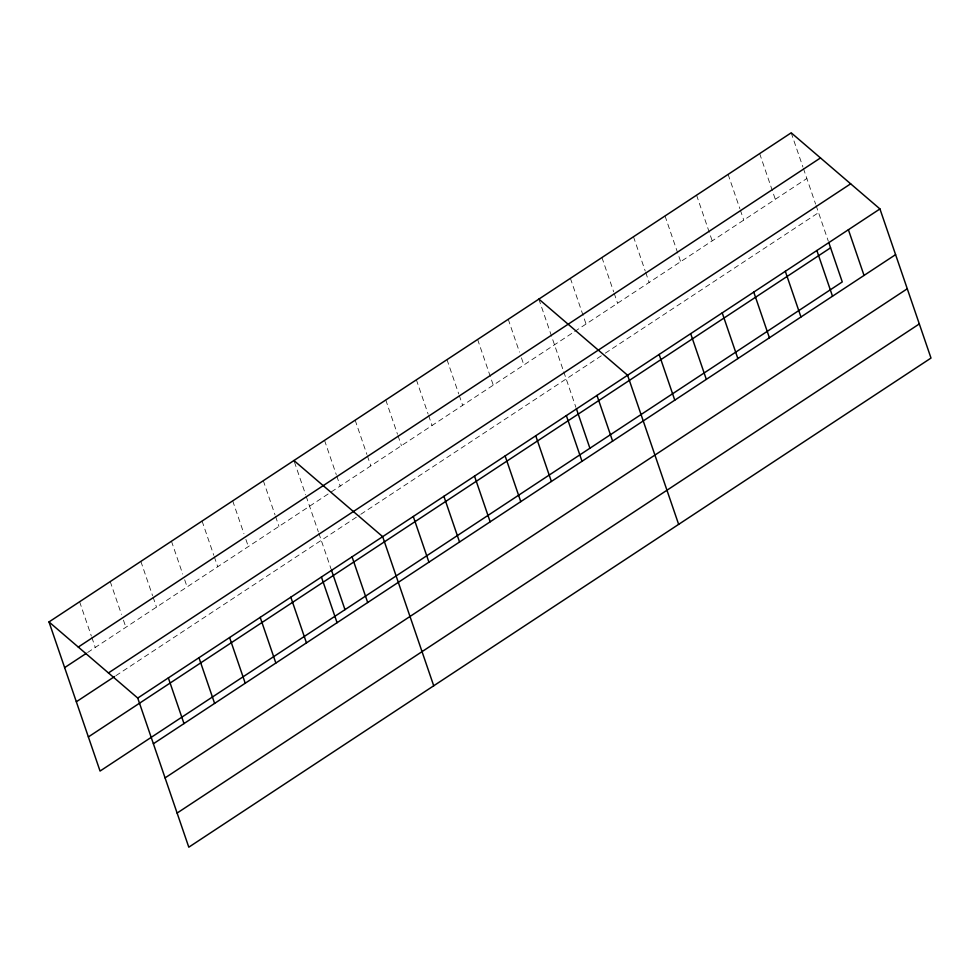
<?xml version="1.0" encoding="UTF-8"?>
<svg xmlns="http://www.w3.org/2000/svg" width="980" height="980" viewBox="0 0 980 980"><rect width="100%" height="100%" fill="white"/><g stroke="black" fill="none" stroke-linecap="round" stroke-linejoin="round"><path stroke-width="0.73" stroke-dasharray="4.9 3.68" d="M87.612 652.496L329.978 492.769M331.265 491.923L573.423 332.33M574.684 331.51L806.846 178.507M115.873 675.698L359.525 515.125M360.799 514.292L604.035 354.001M605.297 353.168L818.533 212.636M791.203 132.815L802.939 167.078M803.429 168.511L815.617 204.11M816.107 205.531L828.259 241.043M759.659 153.603L775.303 199.295M728.115 174.391L739.851 208.654M740.341 210.088L743.759 220.084M696.572 195.167L712.215 240.872M665.028 215.955L680.671 261.66M633.484 236.744L645.22 271.019M645.71 272.452L649.128 282.448M601.941 257.532L613.676 291.807M614.166 293.24L617.584 303.237M570.397 278.32L586.04 324.025M538.853 299.108L563.267 370.403M563.757 371.824L575.909 407.349M508.24 319.284L519.486 352.126M521.446 357.847L523.884 364.989M477.627 339.46L493.271 385.165M447.002 359.635L458.738 393.911M459.228 395.344L462.658 405.34M416.39 379.811L428.125 414.087M428.615 415.52L432.033 425.516M385.777 399.987L397.513 434.263M398.002 435.696L401.42 445.692M355.164 420.175L366.9 454.438M367.377 455.872L370.808 465.868M324.539 440.351L336.275 474.614M336.765 476.047L340.195 486.043M294.417 461.948L305.662 494.79M306.152 496.223L318.341 531.822M318.831 533.243L330.983 568.755M263.314 480.702L275.049 514.966M275.539 516.399L278.957 526.395M232.701 500.878L243.947 533.72M245.894 539.429L248.344 546.571M202.076 521.054L213.811 555.317M214.302 556.75L217.732 566.746M171.463 541.23L182.709 574.072M184.669 579.78L187.107 586.922M140.851 561.405L152.586 595.681M153.076 597.102L156.494 607.098M110.238 581.581L121.483 614.423M123.431 620.132L125.881 627.274M79.613 601.757L91.348 636.032M91.838 637.453L95.256 647.449"/><path stroke-width="1.47" d="M49 621.933L791.203 132.815L879.942 208.936L931 358.068L188.797 847.186L137.739 698.066L49 621.933L100.058 771.064L842.261 281.934L828.725 242.391M78.278 647.057L820.493 157.927M64.643 667.625L86.326 653.342M108.449 672.942L850.664 183.811M76.33 701.766L114.599 676.543M137.739 698.066L879.942 208.936M88.372 736.923L830.575 247.805M153.382 743.759L895.585 254.641M165.069 777.887L907.272 288.769M177.111 813.057L919.314 323.939M538.853 299.108L627.592 375.242L678.65 524.374M293.927 460.527L382.666 536.648L433.724 685.78M848.398 229.724L864.042 275.429M816.855 250.513L832.498 296.205M785.311 271.301L800.954 316.993M753.767 292.089L769.41 337.782M722.223 312.877L737.867 358.57M690.68 333.666L706.323 379.358M659.136 354.454L674.779 400.146M596.979 395.418L612.623 441.11M576.375 408.697L589.911 448.24M566.354 415.594L582.01 461.286M535.741 435.769L551.385 481.462M505.129 455.945L520.772 501.638M474.516 476.121L490.159 521.813M443.891 496.297L459.547 542.001M413.278 516.472L428.922 562.177M352.053 556.824L367.696 602.529M331.448 570.103L344.985 609.646M321.428 577L337.071 622.704M290.815 597.175L306.458 642.88M260.202 617.351L275.846 663.056M229.59 637.539L245.233 683.232M198.964 657.715L214.608 703.407M168.352 677.891L183.995 723.583"/></g></svg>
